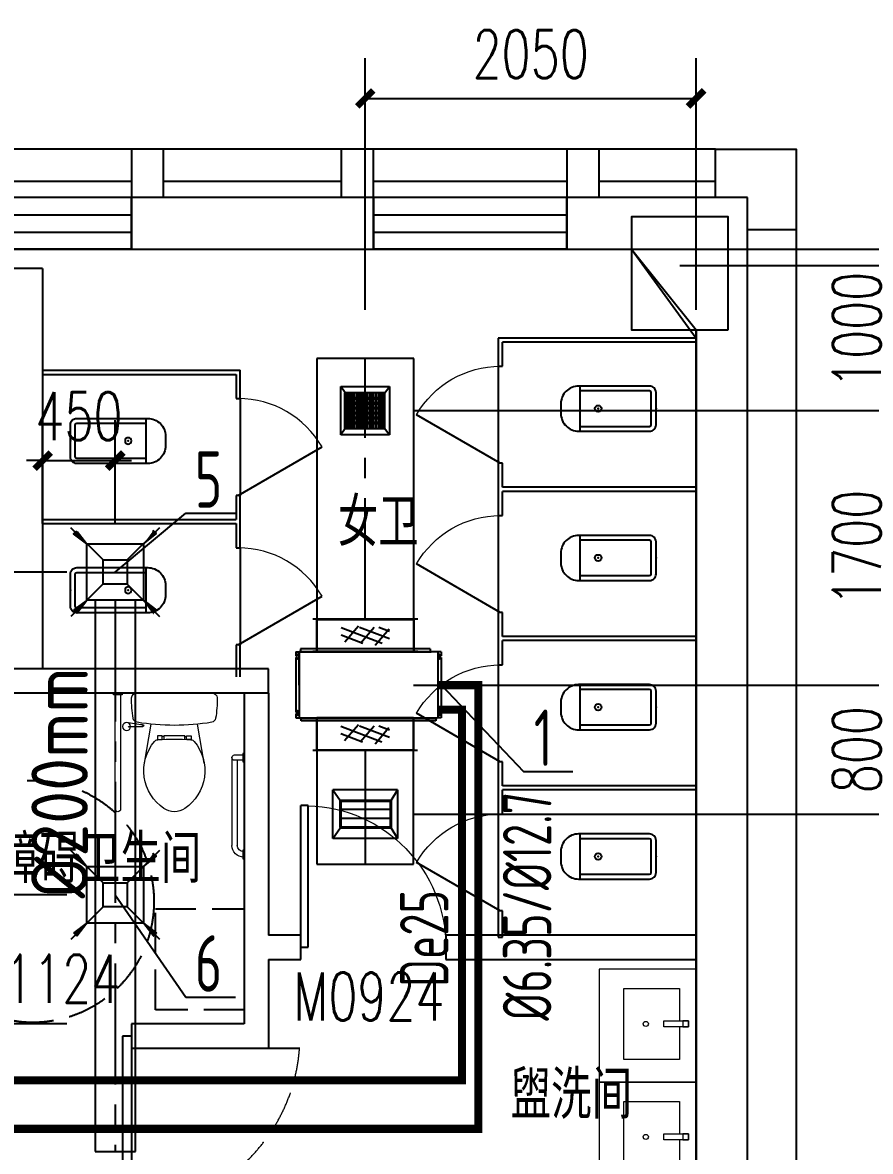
# Model space of a CAD drawing. Extents: x 1738143 to 1822243, y -608375 to -303375.
# Drawn here: x 1804662 to 1809917, y -503423 to -496429 of the extents above; entities that cross this region are included whole.
import ezdxf

# ---------------------------------------------------------------- set-up
doc = ezdxf.new("R2010")
doc.units = 0
doc.header["$LTSCALE"] = 1000
doc.header["$MEASUREMENT"] = 0
doc.linetypes.add('CENTER2', pattern=[1.125, 0.75, -0.125, 0.125, -0.125])
doc.linetypes.add('DASH', pattern=[0.35, 0.25, -0.1])
doc.layers.add('A-FLOR-IDEN', color=7, linetype='Continuous', lineweight=20)
doc.layers.add('A-LVTRY', color=145, linetype='Continuous', lineweight=20)
for name, color, linetype in [('AXIS', 3, 'Continuous'), ('COLUMN', 9, 'Continuous'), ('DUCT-排风中心线', 5, 'CENTER2'), ('DUCT-排风标注', 3, 'Continuous'), ('DUCT-排风管', 31, 'Continuous'), ('DUCT-排风管端线', 2, 'Continuous'), ('DUCT-排风风口', 7, 'Continuous'), ('DUCT-送风中心线', 5, 'CENTER2'), ('DUCT-送风法兰', 2, 'Continuous'), ('DUCT-送风管', 4, 'Continuous'), ('DUCT-送风管端线', 2, 'Continuous'), ('DUCT-送风阀门', 7, 'Continuous'), ('LATRINE', 6, 'Continuous'), ('LVTRY', 6, 'Continuous'), ('PIPE-空冷凝水', 150, 'CENTER2'), ('TH_DIM', 3, 'Continuous'), ('TH_TEXT', 7, 'Continuous'), ('VRV-EQUIP', 7, 'Continuous'), ('VRV-PIPE', 1, 'Continuous'), ('WALL', 9, 'Continuous'), ('WINDOW', 4, 'Continuous'), ('WINDOW_TEXT', 7, 'Continuous'), ('采暖', 7, 'Continuous')]:
    doc.layers.add(name, color=color, linetype=linetype)
doc.styles.add('_TCH_DIM_T3', font='SIMPLEX', dxfattribs={"width": 0.705882, "bigfont": 'GBCBIG'})
doc.styles.add('_TCH_WINDOW', font='SIMPLEX', dxfattribs={"height": 3.5, "bigfont": 'GBCBIG'})
doc.styles.add('ROS', font='simhei.ttf', dxfattribs={"width": 0.7})
doc.styles.get("Standard").update_dxf_attribs({"font": 'gbenor.shx', "bigfont": 'gbcbig.shx'})
doc.styles.add('TSSD_Rein', font='Tssdeng.shx', dxfattribs={"width": 0.7, "bigfont": 'hztxt.shx'})
doc.dimstyles.new('_TCH_ARCH&&100', dxfattribs={"dimtxt": 297.5, "dimasz": 100, "dimexe": 250, "dimexo": 300, "dimgap": 126.25, "dimtad": 1, "dimdec": 0, "dimzin": 0, "dimdsep": 46, "dimtxsty": '_TCH_DIM_T3', "dimblk": 'ARCHTICK', "dimcen": 0.09, "dimclrt": 7, "dimazin": 2, "dimtfac": 1, "dimtdec": 0, "dimtix": 1, "dimtmove": 2, "dimatfit": 3, "dimfxl": 30, "dimtolj": 1, "dimtzin": 0, "dimarcsym": 0})

# ---------------------------------------------------------------- blocks, each defined once
blk = doc.blocks.new('$lvtry$00000200')
at = {"color": 0}
for p, q in [((-109.8, -40), (-109.8, -469.7)), ((99.8, -30), (-99.8, -30)), ((109.8, -469.7), (109.8, -40))]:
    blk.add_line(p, q, dxfattribs=at)
blk.add_lwpolyline([(99.8, 0), (-99.8, 0, 0.414214), (-139.8, -40), (-139.8, -479.7, 0.414214), (-29.8, -589.7), (29.8, -589.7, 0.414214), (139.8, -479.7), (139.8, -40, 0.414214)], format="xyb", close=True, dxfattribs=at)
blk.add_lwpolyline([(139.8, -469.7), (-139.8, -469.7)], dxfattribs=at)
blk.add_circle((0, -358.6), 20, dxfattribs=at)
for centre, start, end in [((-99.8, -40), 90, 180), ((99.8, -40), 0, 90)]:
    blk.add_arc(centre, 10, start, end, dxfattribs=at)
for p in [(0, 0), (0, -358.6)]:
    blk.add_point(p, dxfattribs=at)
blk = doc.blocks.new('52')
at = {"layer": 'A-LVTRY'}
for p, q in [((2025963.6, -89344.3), (2025973.6, -89344.3)), ((2025963.6, -89397.3), (2025963.6, -89344.3)), ((2025970.1, -89354.3), (2025963.6, -89354.3)), ((2025970.1, -89387.3), (2025963.6, -89387.3)), ((2025897.1, -89970.8), (2025897.1, -89427.3)), ((2025930.1, -89954.3), (2025930.1, -89427.3)), ((2025973.6, -89397.3), (2025963.6, -89397.3)), ((2025173.6, -89652.3), (2025173.6, -90360.8)), ((2025206.6, -90360.8), (2025206.6, -89652.3)), ((2025355.1, -89937.2), (2025395.9, -90178.1)), ((2025725.1, -89937.2), (2025684.4, -90178.1)), ((2025963.6, -89944.3), (2025973.6, -89944.3)), ((2025963.6, -89997.3), (2025963.6, -89944.3)), ((2025963.6, -89954.3), (2025913.6, -89954.3)), ((2025913.6, -89987.3), (2025963.6, -89987.3)), ((2025973.6, -89997.3), (2025963.6, -89997.3)), ((2025435.1, -90083.7), (2025465.1, -90083.7)), ((2025435.1, -90105.8), (2025435.1, -90083.7)), ((2025465.1, -90083.7), (2025465.1, -90105.8)), ((2025475.1, -90105.8), (2025475.1, -90084.2)), ((2025605.1, -90084.2), (2025605.1, -90105.8)), ((2025615.1, -90083.7), (2025615.1, -90105.8)), ((2025645.1, -90083.7), (2025615.1, -90083.7)), ((2025645.1, -90105.8), (2025645.1, -90083.7)), ((2025465.1, -90105.8), (2025435.1, -90105.8)), ((2025475.1, -90100.8), (2025465.1, -90100.8)), ((2025605.1, -90105.8), (2025475.1, -90105.8)), ((2025605.1, -90100.8), (2025615.1, -90100.8)), ((2025615.1, -90105.8), (2025645.1, -90105.8)), ((2025332.6, -90173.5), (2025243.9, -90188.5)), ((2025258.9, -90163.5), (2025343.9, -90163.5)), ((2025352.3, -90170.2), (2025338.9, -90175.6)), ((2025163.6, -90360.8), (2025163.6, -90370.8)), ((2025216.6, -90360.8), (2025163.6, -90360.8)), ((2025216.6, -90370.8), (2025216.6, -90360.8))]:
    blk.add_line(p, q, dxfattribs=at)
blk.add_circle((2025243.9, -90163.5), 25, dxfattribs=at)
for centre, radius, start, end in [((2025970.1, -89427.3), 73, 90, 180), ((2025970.1, -89427.3), 40, 90, 180), ((2025190.1, -89652.3), 16.5, 0, 180), ((2025634.3, -89890), 283.1, 124.20546, 219.76911), ((2025540.1, -89751.4), 115.6, 55.79454, 124.20546), ((2025446, -89890), 283.1, 320.23089, 55.79454), ((2025913.6, -89970.8), 16.5, 90, 270), ((2025439.7, -90051.9), 30, 219.76911, 265.55342), ((2025540.1, -88760.8), 1325, 265.55342, 274.44658), ((2025640.5, -90051.9), 30, 274.44658, 320.23089), ((2025258.9, -90159.1), 4.47, 188.438, 270), ((2025956.3, -90326.1), 681.3, 170.56767, 181.29048), ((2025313.8, -90219.4), 30, 99.39242, 170.56767), ((2025540.1, -91587.8), 1417, 80.60758, 99.39242), ((2025333.8, -90180.6), 7.2, 44.80926, 99.60707), ((2025348.8, -90180.8), 11.1, 71.51587, 152.14384), ((2025343.9, -90172.2), 8.66, 13.40924, 90), ((2025766.5, -90219.4), 30, 9.43233, 80.60758), ((2025124, -90326.1), 681.3, 358.70952, 9.43233), ((2025305.1, -90340.8), 30, 181.29048, 270), ((2025775.1, -90340.8), 30, 270, 358.70952)]:
    blk.add_arc(centre, radius, start, end, dxfattribs=at)
blk = doc.blocks.new('A$C549865D3')
at = {"layer": 'A-LVTRY'}
for points in [[(251.5, 500), (251.5, 458), (298.5, 458), (298.5, 500)], [(298.5, 500), (298.5, 309.5), (251.5, 309.5), (251.5, 500)]]:
    blk.add_lwpolyline(points, close=True, dxfattribs=at)
blk.add_lwpolyline([(298.5, 430), (550, 430), (550, 0), (0, 0), (0, 430), (251.5, 430)], dxfattribs=at)
blk.add_circle((275, 170), 20, dxfattribs=at)
blk = doc.blocks.new('2313414')
at = {"layer": 'A-LVTRY'}
blk.add_lwpolyline([(1698293.5, -109163), (1698293.5, -108463), (1698893.5, -108463), (1698893.5, -109163)], close=True, dxfattribs=at)
at = {"layer": 'A-LVTRY', "xscale": -0.8, "yscale": 0.8, "zscale": 0.8, "rotation": 90}
blk.add_blockref('A$C549865D3', (1698741, -108582.2), dxfattribs=at)
blk = doc.blocks.new('_FZHK')
blk.add_lwpolyline([(-0.5, -0.5), (0.5, -0.5), (0.5, 0.5), (-0.5, 0.5)], close=True)
blk = doc.blocks.new('$WINLIB2D$00000001')
at = {"color": 0}
for points in [[(-0.5, 0.5), (-0.5, -0.5)], [(-0.5, 0.5), (0.5, 0.5)], [(0.5, -0.5), (0.5, 0.5)], [(0.5, 0.1667), (-0.5, 0.1667)], [(0.5, -0.1667), (-0.5, -0.1667)], [(-0.5, -0.5), (0.5, -0.5)]]:
    blk.add_lwpolyline(points, dxfattribs=at)
blk = doc.blocks.new('$TCHSYS$APDOOR2D')
blk.add_line((0.5, 0), (0, 0.866))
at = {"lineweight": 13}
blk.add_arc((0.5, 0), 1, 120, 180, dxfattribs=at)
blk = doc.blocks.new('$DorLib2D$00000001')
for p, q in [((0.45, 0.975), (0.5, 0.975)), ((0.45, 0), (0.45, 0.975)), ((0.5, 0), (0.5, 0.975)), ((0.5, 0), (0.45, 0))]:
    blk.add_line(p, q)
at = {"lineweight": 13}
blk.add_arc((0.475, 0), 0.975, 91.46928, 180, dxfattribs=at)
blk = doc.blocks.new('A$C67117B41')
for p, q in [((21719.1, 23226.2), (-18720.9, 23226.2)), ((22219.1, 22726.2), (22219.1, 6006.2)), ((18949.1, 17656.2), (19143, 17656.2))]:
    blk.add_line(p, q)
for points in [[(18299.1, 22926.2), (18299.1, 23226.2), (18099.1, 23226.2), (18099.1, 22926.2)], [(19599.1, 22926.2), (19599.1, 23226.2), (19399.1, 23226.2), (19399.1, 22926.2)], [(20999.1, 22926.2), (20999.1, 23226.2), (20799.1, 23226.2), (20799.1, 22926.2)], [(21719.1, 22926.2), (21719.1, 23226.2), (22219.1, 23226.2), (22219.1, 22726.2), (21919.1, 22726.2)], [(18099.1, 23026.2), (16899.1, 23026.2)], [(19399.1, 23026.2), (18299.1, 23026.2)], [(20799.1, 23026.2), (19599.1, 23026.2)], [(21719.1, 23026.2), (20999.1, 23026.2)]]:
    blk.add_lwpolyline(points)
at = {"linetype": 'DASH'}
blk.add_lwpolyline([(18249.1, 18518.8), (18799.1, 18518.8), (18799.1, 17893.8), (18249.1, 17893.8)], close=True, dxfattribs=at)
blk.add_circle((17489, 18565.2), 750, dxfattribs=at)
at = {"linetype": 'DASH', "lineweight": 13}
blk.add_arc((18071.6, 17730.9), 1072.5, 271.46928, 356.00891, dxfattribs=at)
at = {"layer": 'AXIS'}
blk.add_line((21499.1, 22506.2), (25499.1, 22506.2), dxfattribs=at)
at = {"layer": 'LATRINE'}
for p, q in [((20373.6, 22056.2), (20373.6, 21881.2)), ((21599.1, 22056.2), (20373.6, 22056.2)), ((21599.1, 22031.2), (21599.1, 22056.2)), ((20398.6, 21881.2), (20398.6, 22031.2)), ((21599.1, 22031.2), (20398.6, 22031.2)), ((17549.1, 21856.2), (18774.1, 21856.2)), ((17549.1, 21856.2), (17549.1, 21831.2)), ((17549.1, 21831.2), (18749.1, 21831.2)), ((18749.1, 21831.2), (18749.1, 21681.2)), ((18774.1, 21681.2), (18774.1, 21856.2)), ((20373.6, 21881.2), (20398.6, 21881.2)), ((20373.6, 21881.2, 400), (20373.6, 21281.2, 400)), ((18749.1, 21681.2), (18774.1, 21681.2)), ((18774.1, 21681.2, 400), (18774.1, 21081.2, 400)), ((20398.6, 21281.2), (20373.6, 21281.2)), ((20373.6, 21281.2), (20373.6, 21118.7)), ((20398.6, 21131.2), (20398.6, 21281.2)), ((21599.1, 21131.2), (20398.6, 21131.2)), ((21599.1, 21106.2), (21599.1, 21131.2)), ((18774.1, 21081.2), (18749.1, 21081.2)), ((18749.1, 21081.2), (18749.1, 20931.2)), ((18774.1, 20918.7), (18774.1, 21081.2)), ((20373.6, 21118.7), (20373.6, 20956.2)), ((21599.1, 21106.2), (20398.6, 21106.2)), ((20398.6, 20956.2), (20398.6, 21106.2)), ((17549.1, 20931.2), (18749.1, 20931.2)), ((17549.1, 20931.2), (17549.1, 20906.2)), ((18774.1, 20756.2), (18774.1, 20918.7)), ((20373.6, 20956.2), (20398.6, 20956.2)), ((20373.6, 20956.2, 400), (20373.6, 20356.2, 400)), ((17549.1, 20906.2), (18749.1, 20906.2)), ((18749.1, 20906.2), (18749.1, 20756.2)), ((18749.1, 20756.2), (18774.1, 20756.2)), ((18774.1, 20756.2, 400), (18774.1, 20156.2, 400)), ((20398.6, 20356.2), (20373.6, 20356.2)), ((20373.6, 20356.2), (20373.6, 20193.7)), ((20398.6, 20206.2), (20398.6, 20356.2)), ((18774.1, 20156.2), (18749.1, 20156.2)), ((18749.1, 20156.2), (18749.1, 19956.2)), ((18774.1, 19956.2), (18774.1, 20156.2)), ((20373.6, 20193.7), (20373.6, 20031.2)), ((21599.1, 20206.2), (20398.6, 20206.2)), ((21599.1, 20181.2), (20398.6, 20181.2)), ((20398.6, 20031.2), (20398.6, 20181.2)), ((21599.1, 20181.2), (21599.1, 20206.2)), ((20373.6, 20031.2), (20398.6, 20031.2)), ((20373.6, 20031.2, 400), (20373.6, 19431.2, 400)), ((20398.6, 19431.2), (20373.6, 19431.2)), ((20373.6, 19431.2), (20373.6, 19268.7)), ((20398.6, 19281.2), (20398.6, 19431.2)), ((20373.6, 19268.7), (20373.6, 19106.2)), ((21599.1, 19281.2), (20398.6, 19281.2)), ((21599.1, 19256.2), (20398.6, 19256.2)), ((20398.6, 19106.2), (20398.6, 19256.2)), ((21599.1, 19256.2), (21599.1, 19281.2)), ((20373.6, 19106.2), (20398.6, 19106.2)), ((20373.6, 19106.2, 400), (20373.6, 18506.2, 400)), ((20398.6, 18506.2), (20373.6, 18506.2)), ((20373.6, 18506.2), (20373.6, 18343.7)), ((20398.6, 18343.7), (20398.6, 18506.2)), ((20373.6, 18343.7), (20398.6, 18343.7))]:
    blk.add_line(p, q, dxfattribs=at)
at = {"layer": 'WALL'}
for p, q in [((19599.1, 22926.2), (18099.1, 22926.2)), ((18099.1, 22926.2), (18099.1, 22606.2)), ((19599.1, 22606.2), (19599.1, 22926.2)), ((21919.1, 22926.2), (20799.1, 22926.2)), ((20799.1, 22926.2), (20799.1, 22606.2)), ((21919.1, 18306.2), (21919.1, 22926.2)), ((18099.1, 22606.2), (19599.1, 22606.2)), ((20799.1, 22606.2), (21199.1, 22606.2)), ((17549.1, 22486.2), (17349.1, 22486.2)), ((17549.1, 22486.2), (17549.1, 20006.2)), ((21599.1, 18306.2), (21599.1, 22106.2)), ((18761.6, 20006.2), (17549.1, 20006.2)), ((18949.1, 20006.2), (18761.6, 20006.2)), ((18949.1, 19856.2), (18949.1, 20006.2)), ((17449.1, 19856.2), (16599.1, 19856.2)), ((18761.6, 19856.2), (17449.1, 19856.2)), ((18949.1, 19856.2), (18761.6, 19856.2)), ((18799.1, 19856.2), (18799.1, 18306.2)), ((18949.1, 19856.2), (18949.1, 18356.2)), ((19149.1, 18356.2), (18949.1, 18356.2)), ((19149.1, 18206.2), (19149.1, 18356.2)), ((21599.1, 18356.2), (20049.1, 18356.2)), ((20049.1, 18356.2), (20049.1, 18206.2)), ((18799.1, 18306.2), (18799.1, 17806.2)), ((21599.1, 15906.2), (21599.1, 18306.2)), ((21919.1, 15906.2), (21919.1, 18306.2)), ((18949.1, 18206.2), (19149.1, 18206.2)), ((18949.1, 18206.2), (18949.1, 17656.2)), ((20049.1, 18206.2), (21599.1, 18206.2)), ((18799.1, 17806.2), (18099.1, 17806.2)), ((18099.1, 17806.2), (18099.1, 17656.2)), ((18099.1, 17656.2), (18949.1, 17656.2))]:
    blk.add_line(p, q, dxfattribs=at)
at = {"layer": 'A-LVTRY', "extrusion": (0, 0, -1), "zscale": -1, "rotation": 180}
blk.add_blockref('52', (2007174.5, -70514.5), dxfattribs=at)
at = {"layer": 'A-LVTRY', "xscale": -1}
for p in [(1719892.7, 126608.4), (1719892.7, 125908.4)]:
    blk.add_blockref('2313414', p, dxfattribs=at)
at = {"layer": 'COLUMN', "xscale": 700, "yscale": 600, "zscale": 600, "rotation": 90}
blk.add_blockref('_FZHK', (21499.1, 22456.2), dxfattribs=at)
at = {"layer": 'LATRINE', "xscale": 600, "zscale": 25, "rotation": 270}
for p, yscale in [((20386.1, 21581.2), -600), ((18761.6, 21381.2), 600), ((20386.1, 20656.2), -600), ((18761.6, 20456.2), 600), ((20386.1, 19731.2), -600), ((20386.1, 18806.2), -600)]:
    blk.add_blockref('$TCHSYS$APDOOR2D', p, dxfattribs=dict(at, yscale=yscale))
at = {"layer": 'LVTRY', "extrusion": (0, 0, -1), "xscale": -1, "zscale": -1, "rotation": 90}
for p in [(-21351.3, 21618.7, 0), (-21351.3, 20693.7, 0), (-21351.3, 19768.7, 0), (-21351.3, 18843.7, 0)]:
    blk.add_blockref('$lvtry$00000200', p, dxfattribs=at)
at = {"layer": 'LVTRY', "extrusion": (0, 0, -1), "zscale": -1, "rotation": 270}
for p in [(-17721.3, 21418.7, 0), (-17721.3, 20493.7, 0)]:
    blk.add_blockref('$lvtry$00000200', p, dxfattribs=at)
at = {"layer": 'WINDOW', "xscale": 1200, "yscale": 320, "zscale": 1200, "rotation": 180}
for p in [(17499.1, 22766.2), (20199.1, 22766.2)]:
    blk.add_blockref('$WINLIB2D$00000001', p, dxfattribs=at)
at = {"layer": 'WINDOW'}
ref = blk.add_blockref('$DorLib2D$00000001', (19599.1, 18281.2), dxfattribs=dict(at, xscale=900, yscale=-900, zscale=900, rotation=180.0000000000052))
ref.add_attrib('A', 'M0924', (19104.1, 17827.6), dxfattribs={"layer": 'WINDOW_TEXT', "height": 297.5, "style": '_TCH_WINDOW', "width": 0.705882})
ref = blk.add_blockref('$DorLib2D$00000001', (17549.1, 17731.2), dxfattribs=dict(at, xscale=-1100, yscale=1100, zscale=-1100, rotation=180))
ref.add_attrib('A', 'M1124', (17094.1, 17937.4), dxfattribs={"layer": 'WINDOW_TEXT', "height": 297.5, "style": '_TCH_WINDOW', "width": 0.705882})
at = {"layer": 'A-FLOR-IDEN', "style": 'ROS', "width": 0.7}
for s, p in [('女卫', (19378.7, 20794)), ('无障碍卫生间', (17026.9, 18708.1)), ('盥洗间', (20449.7, 17247))]:
    blk.add_text(s, height=262.87, dxfattribs=at).set_placement(p)
blk = doc.blocks.new('_ArchTick')
at = {"color": 0, "linetype": 'ByBlock', "const_width": 0.4}
blk.add_lwpolyline([(-0.5, -0.5), (0.5, 0.5)], dxfattribs=at)
blk = doc.blocks.new('*D758')
at = {"layer": 'Defpoints', "color": 0, "transparency": 16777216}
for p in [(1808836.2, -496898.9), (1806786.2, -498509.2), (1808836.2, -498509.2)]:
    blk.add_point(p, dxfattribs=at)
at = {"layer": 'TH_DIM', "color": 0, "lineweight": -2, "transparency": 16777216}
for p, q in [((1806786.2, -498209.2), (1806786.2, -496648.9)), ((1808836.2, -498209.2), (1808836.2, -496648.9)), ((1806786.2, -496898.9), (1808836.2, -496898.9))]:
    blk.add_line(p, q, dxfattribs=at)
at = {"layer": 'TH_DIM', "color": 0, "lineweight": -2, "transparency": 16777216, "xscale": 100, "yscale": 100, "zscale": 100, "rotation": 180}
blk.add_blockref('_ArchTick', (1806786.2, -496898.9), dxfattribs=at)
at = {"layer": 'TH_DIM', "color": 0, "lineweight": -2, "transparency": 16777216, "xscale": 100, "yscale": 100, "zscale": 100}
blk.add_blockref('_ArchTick', (1808836.2, -496898.9), dxfattribs=at)
at = {"layer": 'TH_DIM', "color": 7, "transparency": 16777216, "insert": (1807811.2, -496623.9), "char_height": 297.5, "attachment_point": 5, "style": '_TCH_DIM_T3'}
blk.add_mtext('\\A1;2050', dxfattribs=at)
blk = doc.blocks.new('*D759')
at = {"layer": 'Defpoints', "color": 0, "transparency": 16777216}
for p in [(1806785.2, -497833.2), (1810107, -497833.2), (1806785.2, -498833.2)]:
    blk.add_point(p, dxfattribs=at)
at = {"layer": 'TH_DIM', "color": 0, "lineweight": -2, "transparency": 16777216}
for p, q in [((1807085.2, -497833.2), (1810357, -497833.2)), ((1810107, -498833.2), (1810107, -497833.2)), ((1807085.2, -498833.2), (1810357, -498833.2))]:
    blk.add_line(p, q, dxfattribs=at)
at = {"layer": 'TH_DIM', "color": 0, "lineweight": -2, "transparency": 16777216, "xscale": 100, "yscale": 100, "zscale": 100}
for p, rotation in [((1810107, -497833.2), 90), ((1810107, -498833.2), 270)]:
    blk.add_blockref('_ArchTick', p, dxfattribs=dict(at, rotation=rotation))
at = {"layer": 'TH_DIM', "color": 7, "transparency": 16777216, "insert": (1809832, -498333.2), "char_height": 297.5, "attachment_point": 5, "rotation": 90, "style": '_TCH_DIM_T3'}
blk.add_mtext('\\A1;1000', dxfattribs=at)
blk = doc.blocks.new('*D760')
at = {"layer": 'Defpoints', "color": 0, "transparency": 16777216}
for p in [(1806785.2, -498833.2), (1810107, -498833.2), (1806785.2, -500533.2)]:
    blk.add_point(p, dxfattribs=at)
at = {"layer": 'TH_DIM', "color": 0, "lineweight": -2, "transparency": 16777216}
for p, q in [((1807085.2, -498833.2), (1810357, -498833.2)), ((1810107, -500533.2), (1810107, -498833.2)), ((1807085.2, -500533.2), (1810357, -500533.2))]:
    blk.add_line(p, q, dxfattribs=at)
at = {"layer": 'TH_DIM', "color": 0, "lineweight": -2, "transparency": 16777216, "xscale": 100, "yscale": 100, "zscale": 100}
for p, rotation in [((1810107, -498833.2), 90), ((1810107, -500533.2), 270)]:
    blk.add_blockref('_ArchTick', p, dxfattribs=dict(at, rotation=rotation))
at = {"layer": 'TH_DIM', "color": 7, "transparency": 16777216, "insert": (1809832, -499683.2), "char_height": 297.5, "attachment_point": 5, "rotation": 90, "style": '_TCH_DIM_T3'}
blk.add_mtext('\\A1;1700', dxfattribs=at)
blk = doc.blocks.new('*D761')
at = {"layer": 'Defpoints', "color": 0, "transparency": 16777216}
for p in [(1806785.2, -500533.2), (1810107, -500533.2), (1806785.2, -501333.2)]:
    blk.add_point(p, dxfattribs=at)
at = {"layer": 'TH_DIM', "color": 0, "lineweight": -2, "transparency": 16777216}
for p, q in [((1807085.2, -500533.2), (1810357, -500533.2)), ((1810107, -501333.2), (1810107, -500533.2)), ((1807085.2, -501333.2), (1810357, -501333.2))]:
    blk.add_line(p, q, dxfattribs=at)
at = {"layer": 'TH_DIM', "color": 0, "lineweight": -2, "transparency": 16777216, "xscale": 100, "yscale": 100, "zscale": 100}
for p, rotation in [((1810107, -500533.2), 90), ((1810107, -501333.2), 270)]:
    blk.add_blockref('_ArchTick', p, dxfattribs=dict(at, rotation=rotation))
at = {"layer": 'TH_DIM', "color": 7, "transparency": 16777216, "insert": (1809832, -500933.2), "char_height": 297.5, "attachment_point": 5, "rotation": 90, "style": '_TCH_DIM_T3'}
blk.add_mtext('\\A1;800', dxfattribs=at)
blk = doc.blocks.new('*D762')
at = {"layer": 'Defpoints', "color": 0, "transparency": 16777216}
for p in [(1805236.2, -499143), (1804786.2, -499833.2), (1805236.2, -499833.2)]:
    blk.add_point(p, dxfattribs=at)
at = {"layer": 'TH_DIM', "color": 0, "lineweight": -2, "transparency": 16777216}
for p, q in [((1804786.2, -499533.2), (1804786.2, -498893)), ((1805236.2, -499533.2), (1805236.2, -498893)), ((1804786.2, -499143), (1804686.2, -499143)), ((1804786.2, -499143), (1805236.2, -499143)), ((1805236.2, -499143), (1805336.2, -499143))]:
    blk.add_line(p, q, dxfattribs=at)
at = {"layer": 'TH_DIM', "color": 0, "lineweight": -2, "transparency": 16777216, "xscale": 100, "yscale": 100, "zscale": 100}
blk.add_blockref('_ArchTick', (1804786.2, -499143), dxfattribs=at)
at = {"layer": 'TH_DIM', "color": 0, "lineweight": -2, "transparency": 16777216, "xscale": 100, "yscale": 100, "zscale": 100, "rotation": 180}
blk.add_blockref('_ArchTick', (1805236.2, -499143), dxfattribs=at)
at = {"layer": 'TH_DIM', "color": 7, "transparency": 16777216, "insert": (1805011.2, -498868), "char_height": 297.5, "attachment_point": 5, "style": '_TCH_DIM_T3'}
blk.add_mtext('\\A1;450', dxfattribs=at)
blk = doc.blocks.new('*D763')
at = {"layer": 'Defpoints', "color": 0, "transparency": 16777216}
for p in [(1804235.8, -499833.1), (1805236.2, -499833.2), (1805236.1, -500433.2)]:
    blk.add_point(p, dxfattribs=at)
at = {"layer": 'TH_DIM', "color": 0, "lineweight": -2, "transparency": 16777216}
for p, q in [((1804235.8, -499833.1), (1804235.9, -499733.1)), ((1804936.2, -499833.2), (1803985.8, -499833.1)), ((1804235.8, -500433.1), (1804235.8, -499833.1)), ((1804936.1, -500433.2), (1803985.8, -500433.1)), ((1804235.8, -500433.1), (1804235.8, -500533.1))]:
    blk.add_line(p, q, dxfattribs=at)
at = {"layer": 'TH_DIM', "color": 0, "lineweight": -2, "transparency": 16777216, "xscale": 100, "yscale": 100, "zscale": 100}
for p, rotation in [((1804235.8, -499833.1), 269.9960906443079), ((1804235.8, -500433.1), 89.99609064430787)]:
    blk.add_blockref('_ArchTick', p, dxfattribs=dict(at, rotation=rotation))
at = {"layer": 'TH_DIM', "color": 7, "transparency": 16777216, "insert": (1803960.8, -500133.1), "char_height": 297.5, "attachment_point": 5, "rotation": 89.99609, "style": '_TCH_DIM_T3'}
blk.add_mtext('\\A1;600', dxfattribs=at)
blk = doc.blocks.new('*D764')
at = {"layer": 'Defpoints', "color": 0, "transparency": 16777216}
for p in [(1804358.7, -501833.2), (1805236.2, -501833.2), (1805236.2, -502633.2)]:
    blk.add_point(p, dxfattribs=at)
at = {"layer": 'TH_DIM', "color": 0, "lineweight": -2, "transparency": 16777216}
for p, q in [((1804936.2, -501833.2), (1804108.7, -501833.2)), ((1804358.7, -502633.2), (1804358.7, -501833.2)), ((1804936.2, -502633.2), (1804108.7, -502633.2))]:
    blk.add_line(p, q, dxfattribs=at)
at = {"layer": 'TH_DIM', "color": 0, "lineweight": -2, "transparency": 16777216, "xscale": 100, "yscale": 100, "zscale": 100}
for p, rotation in [((1804358.7, -501833.2), 90), ((1804358.7, -502633.2), 270)]:
    blk.add_blockref('_ArchTick', p, dxfattribs=dict(at, rotation=rotation))
at = {"layer": 'TH_DIM', "color": 7, "transparency": 16777216, "insert": (1804083.7, -502233.2), "char_height": 297.5, "attachment_point": 5, "rotation": 90, "style": '_TCH_DIM_T3'}
blk.add_mtext('\\A1;800', dxfattribs=at)
blk = doc.blocks.new('$VRV_海信日立$00000013')
for p, q in [((382, 147.5), (-422, 147.5)), ((-422, 147.5), (-422, 135.5)), ((382, 147.5), (382, 135.5)), ((-450, 135), (-430, 135)), ((-450, 135), (-450, 118.25)), ((-443.5, 118.25), (-450, 118.25)), ((-443.5, 111.75), (-450, 111.75)), ((-450, 111.75), (-450, -111.75)), ((-443.5, 118.25), (-443.5, 121.5)), ((-443.5, 108.5), (-443.5, 111.75)), ((-436.5, 121.5), (-436.5, 108.5)), ((-430, 135), (-430, -135)), ((-429.6, 134.6), (-430, 134.6)), ((-430, -0.5), (-430, 134.6)), ((-429.6, 135), (-429.6, 134.6)), ((-429.6, 135), (389, 135)), ((-429, 135.5), (-429, 135)), ((389, 135.5), (-429, 135.5)), ((389, 135), (-429, 135)), ((375, 135.5), (375, 135)), ((389, 135.5), (389, 135)), ((389, 134.6), (389, 135)), ((430, 134.6), (389, 134.6)), ((430, 134.6), (429.6, 134.6)), ((430, 135), (430, -135)), ((450, 135), (430, 135)), ((430, 134.6), (430, -6.5)), ((436.5, 121.5), (436.5, 108.5)), ((443.5, 118.25), (443.5, 121.5)), ((443.5, 118.25), (450, 118.25)), ((443.5, 111.75), (450, 111.75)), ((443.5, 108.5), (443.5, 111.75)), ((450, 135), (450, 118.25)), ((450, 111.75), (450, -111.75)), ((430, -46.617211), (430, -74.743728)), ((430, -84.256272), (430, -135)), ((-443.5, -111.75), (-450, -111.75)), ((-450, -118.25), (-450, -135)), ((-443.5, -118.25), (-450, -118.25)), ((-450, -135), (-430, -135)), ((-443.5, -108.5), (-443.5, -111.75)), ((-443.5, -118.25), (-443.5, -121.5)), ((-436.5, -121.5), (-436.5, -108.5)), ((-430, -134.6), (-429.6, -134.6)), ((-429.6, -134.6), (-429.6, -135)), ((-429.6, -135), (-425, -135)), ((-425, -135), (425.014933, -135)), ((-425, -135.5), (-425, -135)), ((-425, -135.5), (425.014933, -135.5)), ((-418, -147.5), (-418, -135)), ((418, -135.5), (418, -147.5)), ((425, -135), (425, -135.5)), ((429.6, -135), (425.014933, -135)), ((430, -134.6), (429.6, -134.6)), ((429.6, -134.6), (429.6, -135)), ((450, -135), (430, -135)), ((436.5, -108.5), (436.5, -121.5)), ((443.5, -108.5), (443.5, -111.75)), ((443.5, -111.75), (450, -111.75)), ((443.5, -118.25), (450, -118.25)), ((443.5, -118.25), (443.5, -121.5)), ((450, -118.25), (450, -135)), ((418, -147.5), (-418, -147.5))]:
    blk.add_line(p, q)
for centre, start, end in [((-440, 121.5), 90, 180), ((-440, 108.5), 180, 270), ((-440, 121.5), 0, 90), ((-440, 108.5), 270, 0), ((440, 121.5), 90, 180), ((440, 108.5), 180, 270), ((440, 121.5), 0, 90), ((440, 108.5), 270, 0), ((-440, -108.5), 90, 180), ((-440, -121.5), 180, 270), ((-440, -108.5), 0, 90), ((-440, -121.5), 270, 0), ((440, -108.5), 90, 180), ((440, -121.5), 180, 270), ((440, -108.5), 0, 90), ((440, -121.5), 270, 0)]:
    blk.add_arc(centre, 3.5, start, end)
blk = doc.blocks.new('00000589Body')
at = {"color": 0, "linetype": 'ByBlock', "lineweight": -2}
for p, q in [((250, 500), (-250, 500)), ((-250, -500), (-250, 500)), ((250, -500), (250, 500)), ((-250, -500), (250, -500))]:
    blk.add_line(p, q, dxfattribs=at)
at = {"color": 0, "linetype": 'ByBlock'}
for p, q in [((-125, -174), (120, 250)), ((-125, 26), (4, 250)), ((145, 69), (-105, 213)), ((125, -93), (-125, 51)), ((-53, -250), (125, 59)), ((96, -246), (-154, -102)), ((62, -250), (125, -141))]:
    blk.add_line(p, q, dxfattribs=at)
blk = doc.blocks.new('$风口$00000108')
for p, q in [((-250, 135), (-190, 75)), ((-250, -135), (-250, 135)), ((250, 135), (200, 75)), ((250, 135), (250, -135)), ((200, 25), (-190, 25)), ((200, -25), (-190, -25)), ((-250, -135), (-190, -75)), ((200, -75), (250, -135)), ((250, -135), (-250, -135))]:
    blk.add_line(p, q)
at = {"linetype": 'Continuous'}
blk.add_line((250, 135), (-250, 135), dxfattribs=at)
at = {"lineweight": 40}
for p, q in [((-190, 75), (200, 75)), ((-190, -75), (-190, 75)), ((200, 75), (200, -75)), ((-190, -75), (200, -75))]:
    blk.add_line(p, q, dxfattribs=at)
blk = doc.blocks.new('$风口$00000138')
for p, q in [((-195, 130), (195, 130)), ((-195, -130), (-195, 130)), ((-160, 95), (-195, 130)), ((160, 95), (195, 130)), ((195, 130), (195, -130)), ((160, 95), (-160, 95)), ((160, -95), (160, 95)), ((-160, -95), (-195, -130)), ((-160, -95), (160, -95)), ((160, -95), (195, -130)), ((195, -130), (-195, -130))]:
    blk.add_line(p, q)
at = {"lineweight": 40}
blk.add_line((-160, 95), (-160, -95), dxfattribs=at)
at = {"lineweight": -3}
for p, q in [((-140, 68.5), (-160, 68.5)), ((-160, 64), (-140, 64)), ((-140, -95), (-140, 95)), ((-135, 95), (-135, -95)), ((-115, 68.5), (-135, 68.5)), ((-135, 64), (-115, 64)), ((-115, -95), (-115, 95)), ((-110, 95), (-110, -95)), ((-90, 68.5), (-110, 68.5)), ((-110, 64), (-90, 64)), ((-90, -95), (-90, 95)), ((-85, 95), (-85, -95)), ((-65, 68.5), (-85, 68.5)), ((-85, 64), (-65, 64)), ((-65, -95), (-65, 95)), ((-60, 95), (-60, -95)), ((-40, 68.5), (-60, 68.5)), ((-60, 64), (-40, 64)), ((-40, -95), (-40, 95)), ((-35, 95), (-35, -95)), ((-15, 68.5), (-35, 68.5)), ((-35, 64), (-15, 64)), ((-15, -95), (-15, 95)), ((-10, 95), (-10, -95)), ((10, 68.5), (-10, 68.5)), ((-10, 64), (10, 64)), ((10, -95), (10, 95)), ((15, 95), (15, -95)), ((35, 68.5), (15, 68.5)), ((15, 64), (35, 64)), ((35, -95), (35, 95)), ((40, 95), (40, -95)), ((60, 68.5), (40, 68.5)), ((40, 64), (60, 64)), ((60, -95), (60, 95)), ((65, 95), (65, -95)), ((85, 68.5), (65, 68.5)), ((65, 64), (85, 64)), ((85, -95), (85, 95)), ((90, 95), (90, -95)), ((110, 68.5), (90, 68.5)), ((90, 64), (110, 64)), ((110, -95), (110, 95)), ((115, 95), (115, -95)), ((135, 68.5), (115, 68.5)), ((115, 64), (135, 64)), ((135, -95), (135, 95)), ((140, 95), (140, -95)), ((160, 68.5), (140, 68.5)), ((140, 64), (160, 64)), ((-140, 42), (-160, 42)), ((-160, 37.5), (-140, 37.5)), ((-140, 15.5), (-160, 15.5)), ((-160, 11), (-140, 11)), ((-115, 42), (-135, 42)), ((-135, 37.5), (-115, 37.5)), ((-115, 15.5), (-135, 15.5)), ((-135, 11), (-115, 11)), ((-90, 42), (-110, 42)), ((-110, 37.5), (-90, 37.5)), ((-90, 15.5), (-110, 15.5)), ((-110, 11), (-90, 11)), ((-65, 42), (-85, 42)), ((-85, 37.5), (-65, 37.5)), ((-65, 15.5), (-85, 15.5)), ((-85, 11), (-65, 11)), ((-40, 42), (-60, 42)), ((-60, 37.5), (-40, 37.5)), ((-40, 15.5), (-60, 15.5)), ((-60, 11), (-40, 11)), ((-15, 42), (-35, 42)), ((-35, 37.5), (-15, 37.5)), ((-15, 15.5), (-35, 15.5)), ((-35, 11), (-15, 11)), ((10, 42), (-10, 42)), ((-10, 37.5), (10, 37.5)), ((10, 15.5), (-10, 15.5)), ((-10, 11), (10, 11)), ((35, 42), (15, 42)), ((15, 37.5), (35, 37.5)), ((35, 15.5), (15, 15.5)), ((15, 11), (35, 11)), ((60, 42), (40, 42)), ((40, 37.5), (60, 37.5)), ((60, 15.5), (40, 15.5)), ((40, 11), (60, 11)), ((85, 42), (65, 42)), ((65, 37.5), (85, 37.5)), ((85, 15.5), (65, 15.5)), ((65, 11), (85, 11)), ((110, 42), (90, 42)), ((90, 37.5), (110, 37.5)), ((110, 15.5), (90, 15.5)), ((90, 11), (110, 11)), ((135, 42), (115, 42)), ((115, 37.5), (135, 37.5)), ((135, 15.5), (115, 15.5)), ((115, 11), (135, 11)), ((160, 42), (140, 42)), ((140, 37.5), (160, 37.5)), ((160, 15.5), (140, 15.5)), ((140, 11), (160, 11)), ((-140, -11), (-160, -11)), ((-160, -15.5), (-140, -15.5)), ((-140, -37.5), (-160, -37.5)), ((-160, -42), (-140, -42)), ((-115, -11), (-135, -11)), ((-135, -15.5), (-115, -15.5)), ((-115, -37.5), (-135, -37.5)), ((-135, -42), (-115, -42)), ((-90, -11), (-110, -11)), ((-110, -15.5), (-90, -15.5)), ((-90, -37.5), (-110, -37.5)), ((-110, -42), (-90, -42)), ((-65, -11), (-85, -11)), ((-85, -15.5), (-65, -15.5)), ((-65, -37.5), (-85, -37.5)), ((-85, -42), (-65, -42)), ((-40, -11), (-60, -11)), ((-60, -15.5), (-40, -15.5)), ((-40, -37.5), (-60, -37.5)), ((-60, -42), (-40, -42)), ((-15, -11), (-35, -11)), ((-35, -15.5), (-15, -15.5)), ((-15, -37.5), (-35, -37.5)), ((-35, -42), (-15, -42)), ((10, -11), (-10, -11)), ((-10, -15.5), (10, -15.5)), ((10, -37.5), (-10, -37.5)), ((-10, -42), (10, -42)), ((35, -11), (15, -11)), ((15, -15.5), (35, -15.5)), ((35, -37.5), (15, -37.5)), ((15, -42), (35, -42)), ((60, -11), (40, -11)), ((40, -15.5), (60, -15.5)), ((60, -37.5), (40, -37.5)), ((40, -42), (60, -42)), ((85, -11), (65, -11)), ((65, -15.5), (85, -15.5)), ((85, -37.5), (65, -37.5)), ((65, -42), (85, -42)), ((110, -11), (90, -11)), ((90, -15.5), (110, -15.5)), ((110, -37.5), (90, -37.5)), ((90, -42), (110, -42)), ((135, -11), (115, -11)), ((115, -15.5), (135, -15.5)), ((135, -37.5), (115, -37.5)), ((115, -42), (135, -42)), ((160, -11), (140, -11)), ((140, -15.5), (160, -15.5)), ((160, -37.5), (140, -37.5)), ((140, -42), (160, -42)), ((-140, -64), (-160, -64)), ((-160, -68.5), (-140, -68.5)), ((-115, -64), (-135, -64)), ((-135, -68.5), (-115, -68.5)), ((-90, -64), (-110, -64)), ((-110, -68.5), (-90, -68.5)), ((-65, -64), (-85, -64)), ((-85, -68.5), (-65, -68.5)), ((-40, -64), (-60, -64)), ((-60, -68.5), (-40, -68.5)), ((-15, -64), (-35, -64)), ((-35, -68.5), (-15, -68.5)), ((10, -64), (-10, -64)), ((-10, -68.5), (10, -68.5)), ((35, -64), (15, -64)), ((15, -68.5), (35, -68.5)), ((60, -64), (40, -64)), ((40, -68.5), (60, -68.5)), ((85, -64), (65, -64)), ((65, -68.5), (85, -68.5)), ((110, -64), (90, -64)), ((90, -68.5), (110, -68.5)), ((135, -64), (115, -64)), ((115, -68.5), (135, -68.5)), ((160, -64), (140, -64)), ((140, -68.5), (160, -68.5))]:
    blk.add_line(p, q, dxfattribs=at)
blk = doc.blocks.new('$风口$00000069')
h = blk.add_hatch(color=256)
h.paths.add_polyline_path([(-178, 177.7), (-248, 243.5), (-236, 252)])
h.paths.add_polyline_path([(-175.2, 175), (-258, 236.4), (-248, 243.5)])
for points in [[(-257.9, 236.4), (-258, 236.4), (-245, 248), (-243.5, 246.6)], [(-248, 243.4), (-249, 244.4), (-237.9, 254.3), (-236.1, 251.9)], [(245.5, 245.4), (246.5, 246.4), (235.1, 255.9), (233.3, 253.4)], [(255.6, 238.7), (255.7, 238.7), (246.5, 246.4), (245.5, 245.4)], [(-245.5, -246.6), (-246.5, -247.7), (-256.1, -236.3), (-253.7, -234.6)], [(-238.7, -256.7), (-238.7, -256.8), (-246.5, -247.7), (-245.5, -246.6)], [(246.7, -243.5), (247.8, -244.5), (236.6, -254.3), (234.8, -251.9)], [(256.6, -236.6), (256.8, -236.6), (247.8, -244.5), (246.7, -243.5)]]:
    blk.add_hatch(color=256).paths.add_polyline_path(points)
h = blk.add_hatch(color=256)
h.paths.add_polyline_path([(177.6, 177.4), (245.5, 245.4), (233.2, 253.5)])
h.paths.add_polyline_path([(174.9, 174.7), (255.7, 238.6), (245.5, 245.4)])
h = blk.add_hatch(color=256)
h.paths.add_polyline_path([(-178.2, -178.2), (-245.5, -246.6), (-253.8, -234.5)])
h.paths.add_polyline_path([(-175.5, -175.4), (-238.7, -256.8), (-245.5, -246.6)])
h = blk.add_hatch(color=256)
h.paths.add_polyline_path([(177.2, -177.3), (246.7, -243.6), (234.7, -252)])
h.paths.add_polyline_path([(174.4, -174.7), (256.7, -236.5), (246.7, -243.6)])
for p, q in [((-75.1, 74.9), (-275.1, 274.9)), ((-258, 236.4), (-237.3, 254.8)), ((-258, 236.4), (-236, 252)), ((-175.8, 175.4), (-258, 236.4)), ((-258, 236.4), (-249.6, 235.8)), ((-236, 252), (-177.7, 177.2)), ((74.9, 74.9), (276, 276)), ((175.4, 175.1), (255.7, 238.6)), ((235, 255.8), (232.8, 252.7)), ((255.7, 238.6), (233.2, 253.5)), ((255.7, 238.7), (234.5, 256.4)), ((234.5, 256.4), (235, 255.8)), ((255.7, 238.7), (247.3, 237.8)), ((-175.1, -175.1), (-175.1, 174.9)), ((-175.1, 174.9), (174.9, 174.9)), ((174.9, 174.9), (174.9, -175.1)), ((-75.1, -75.1), (-75.1, 74.9)), ((-75.1, 74.9), (74.9, 74.9)), ((74.9, 74.9), (74.9, -75.1)), ((-76, -76), (-276, -276)), ((74.9, -75.1), (-75.1, -75.1)), ((74.9, -75.1), (274.9, -275.1)), ((-253.8, -234.5), (-177.7, -177.8)), ((-175.9, -176), (-238.7, -256.8)), ((174.9, -175.1), (-175.1, -175.1)), ((174.9, -175.1), (256.7, -236.5)), ((234.7, -252), (176.8, -176.9)), ((-256.6, -235.7), (-256.1, -236.3)), ((-238.7, -256.8), (-256.6, -235.7)), ((-256.1, -236.3), (-253, -234.1)), ((-238.7, -256.8), (-253.8, -234.5)), ((-238.7, -256.8), (-237.9, -248.4)), ((236.5, -254.3), (234.3, -251.2)), ((256.7, -236.5), (234.7, -252)), ((256.8, -236.6), (236, -254.8)), ((236, -254.8), (236.5, -254.3)), ((256.8, -236.6), (248.3, -235.9))]:
    blk.add_line(p, q)

msp = doc.modelspace()

# ---------------------------------------------------------------- hatches: boundary and pattern name
at = {"layer": 'PIPE-空冷凝水', "linetype": 'CENTER2'}
for points in [[(1807386.2, -500685.5), (1807386.2, -500660.5), (1807411.2, -500660.5)], [(1807386.2, -500685.5), (1807411.2, -500685.5), (1807411.2, -500660.5)], [(1807386.2, -502983.2), (1807386.2, -503008.2), (1807411.2, -503008.2)], [(1807386.2, -502983.2), (1807411.2, -502983.2), (1807411.2, -503008.2)]]:
    msp.add_hatch(color=256, dxfattribs=at).paths.add_polyline_path(points)
at = {"layer": 'VRV-PIPE', "linetype": 'Continuous'}
for points in [[(1807486.2, -500534), (1807486.2, -500509), (1807511.2, -500509)], [(1807486.2, -500534), (1807511.2, -500534), (1807511.2, -500509)], [(1807486.2, -503283.2), (1807511.2, -503283.2), (1807511.2, -503308.2)], [(1807486.2, -503283.2), (1807486.2, -503308.2), (1807511.2, -503308.2)]]:
    msp.add_hatch(color=256, dxfattribs=at).paths.add_polyline_path(points)

# ---------------------------------------------------------------- linework, layer by layer
for p, q in [((1805236.2, -499833.2), (1805674.1, -499468.8, 600.2)), ((1805674.1, -499468.8, 600.2), (1805981.5, -499468.8, 600.2)), ((1807256.2, -500532.5, 2500), (1807766.1, -501069.7, -1899.8)), ((1807766.1, -501069.7, -1899.8), (1808073.5, -501069.7, -1899.8)), ((1805236.2, -501833.2), (1805674.1, -502468, 600.2)), ((1805674.1, -502468, 600.2), (1805981.5, -502468, 600.2))]:
    msp.add_line(p, q)
for points in [[(1752436.2, -513558.2), (1752436.2, -511633), (1769036.2, -511633), (1769036.2, -506233.2), (1785036.2, -506233.2), (1785036.2, -497833.2), (1808436.2, -497833.2), (1808836.2, -498333.2), (1808836.2, -521533.2), (1808436.2, -522033.2), (1793036.2, -522033.2), (1793036.2, -527633.2), (1792536.2, -528233.2), (1752436.2, -528233.2), (1752447.2, -500582.6), (1768736.2, -500582.6)], [(1752442.8, -511633), (1769036.2, -511633), (1769036.2, -506233.2), (1785036.2, -506233.2), (1785036.2, -497833.2), (1808436.2, -497833.2), (1808836.2, -498383.2), (1808836.2, -521533.2), (1808436.2, -522033.2), (1793036.2, -522033.2), (1793036.2, -527633.2), (1792536.2, -528233.2), (1752436.2, -528233.2), (1752442.8, -511633)]]:
    msp.add_lwpolyline(points)
at = {"layer": 'DUCT-排风中心线'}
msp.add_line((1805236.1, -500008.2), (1805236.1, -503423), dxfattribs=at)
at = {"layer": 'DUCT-排风管'}
for p, q in [((1805111.1, -500008.2), (1805111.1, -503423)), ((1805361.1, -500008.2), (1805111.1, -500008.2)), ((1805361.1, -503423), (1805361.1, -500008.2))]:
    msp.add_line(p, q, dxfattribs=at)
at = {"layer": 'DUCT-排风管端线'}
msp.add_line((1805111.1, -503423), (1805361.1, -503423), dxfattribs=at)
at = {"layer": 'DUCT-送风中心线'}
for p, q in [((1806786.2, -500126), (1806786.2, -498509.2)), ((1806785.2, -500937.5), (1806785.2, -501642.9))]:
    msp.add_line(p, q, dxfattribs=at)
at = {"layer": 'DUCT-送风法兰'}
for p, q in [((1807111.2, -500126.1), (1806461.2, -500126.1)), ((1807111.2, -500326.3), (1806461.2, -500326.3)), ((1806460.2, -500737.2), (1807110.2, -500737.2)), ((1806460.2, -500937.4), (1807110.2, -500937.4))]:
    msp.add_line(p, q, dxfattribs=at)
at = {"layer": 'DUCT-送风管'}
for p, q in [((1807086.2, -498509.2), (1806486.2, -498509.2)), ((1806486.2, -498509.2), (1806486.2, -500126)), ((1807086.2, -500126), (1807086.2, -498509.2)), ((1806486.2, -500326.2), (1806486.2, -500126.2)), ((1807086.2, -500126.2), (1807086.2, -500326.2)), ((1806485.2, -500937.3), (1806485.2, -500737.3)), ((1807085.2, -500737.3), (1807085.2, -500937.3)), ((1806485.2, -500937.5), (1806485.2, -501642.9)), ((1807085.2, -501642.9), (1807085.2, -500937.5)), ((1806485.2, -501642.9), (1807085.2, -501642.9))]:
    msp.add_line(p, q, dxfattribs=at)
at = {"layer": 'DUCT-送风管端线'}
for p, q in [((1806486.2, -500126), (1807086.2, -500126)), ((1806486.2, -500126.2), (1807086.2, -500126.2)), ((1806486.2, -500326.2), (1807086.2, -500326.2)), ((1806485.2, -500737.3), (1807085.2, -500737.3)), ((1806485.2, -500937.3), (1807085.2, -500937.3)), ((1807085.2, -500937.5), (1806485.2, -500937.5))]:
    msp.add_line(p, q, dxfattribs=at)
at = {"layer": 'PIPE-空冷凝水', "linetype": 'CENTER2', "const_width": 50}
for points in [[(1807236.2, -500685.5), (1807386.2, -500685.5)], [(1807386.2, -502983.2), (1807386.2, -500685.5)], [(1802487.2, -502983.2), (1807386.2, -502983.2)]]:
    msp.add_lwpolyline(points, dxfattribs=at)
at = {"layer": 'VRV-PIPE', "linetype": 'Continuous', "const_width": 50}
for points in [[(1807236.2, -500534), (1807486.2, -500534)], [(1807486.2, -503283.2), (1807486.2, -500534)], [(1804286.2, -503283.2), (1807486.2, -503283.2)]]:
    msp.add_lwpolyline(points, dxfattribs=at)

# ---------------------------------------------------------------- block references
msp.add_blockref('A$C67117B41', (1787237.1, -520439.4))
at = {"layer": 'DUCT-排风风口'}
for name, p, xscale, yscale in [('$风口$00000138', (1806785.2, -498833.2, 2600), 0.7692307692307693, 1.153846153846154), ('$风口$00000108', (1806785.2, -501333.2, 2600), 0.8, 1.111111111111111)]:
    msp.add_blockref(name, p, dxfattribs=dict(at, xscale=xscale, yscale=yscale))
for p in [(1805236.2, -499833.2, 2600), (1805236.2, -501833.2, 2600)]:
    msp.add_blockref('$风口$00000069', p, dxfattribs=at)
at = {"layer": 'DUCT-送风阀门', "xscale": 0.4, "yscale": 0.6, "rotation": 89.99999999999999}
for p in [(1806786.2, -500226.2, 2500), (1806785.2, -500837.3, 2500)]:
    msp.add_blockref('00000589Body', p, dxfattribs=at)
at = {"layer": 'VRV-EQUIP', "yscale": 1.515254237288136}
msp.add_blockref('$VRV_海信日立$00000013', (1806806.2, -500532.5, 2500), dxfattribs=at)

# ---------------------------------------------------------------- texts
at = {"layer": 'DUCT-排风标注'}
msp.add_text('%%C200mm', height=350, rotation=90, dxfattribs=at).set_placement((1805066.4, -501855.3))
at = {"layer": 'TH_TEXT', "style": 'TSSD_Rein', "width": 0.7}
for s, p in [('5', (1805729.6, -499434.3, 600.2)), ('1', (1807831, -501035.2, -1899.8)), ('6', (1805729.6, -502433.5, 600.2))]:
    msp.add_text(s, height=350, dxfattribs=at).set_placement(p)
at = {"layer": '采暖', "char_height": 300, "width": 28472.73, "attachment_point": 7, "rotation": 90, "line_spacing_factor": 0.96, "style": 'TSSD_Rein'}
for s, insert in [('{\\Ftssdeng,tssdchn|c134;%%C6.35/%%C12.7}', (1807939.5, -502612.8, 2500)), ('{\\Ftssdeng,tssdchn|c134;De25}', (1807301.5, -502403.6, 2500))]:
    msp.add_mtext(s, dxfattribs=dict(at, insert=insert))

# ---------------------------------------------------------------- dimensions: what is measured, and where the dimension line sits
at = {"layer": 'TH_DIM'}
for p1, p2, distance, picture, middle in [((1806786.2, -498509.2), (1808836.2, -498509.2), 1610.3, '*D758', (1807811.2, -496623.9)), ((1806785.2, -498833.2), (1806785.2, -497833.2), -3321.8, '*D759', (1809832, -498333.2)), ((1804786.2, -499833.2), (1805236.2, -499833.2), 690.1, '*D762', (1805011.2, -498868)), ((1806785.2, -500533.2), (1806785.2, -498833.2), -3321.8, '*D760', (1809832, -499683.2)), ((1805236.1, -500433.2), (1805236.2, -499833.2), 1000.3, '*D763', (1803960.8, -500133.1)), ((1806785.2, -501333.2), (1806785.2, -500533.2), -3321.8, '*D761', (1809832, -500933.2)), ((1805236.2, -502633.2), (1805236.2, -501833.2), 877.5, '*D764', (1804083.7, -502233.2))]:
    dim = msp.add_aligned_dim(p1=p1, p2=p2, distance=distance, dimstyle='_TCH_ARCH&&100', dxfattribs=at)
    dim.commit()
    dim.dimension.update_dxf_attribs({"geometry": picture, "text_midpoint": middle})

doc.saveas('drawing.dxf')
